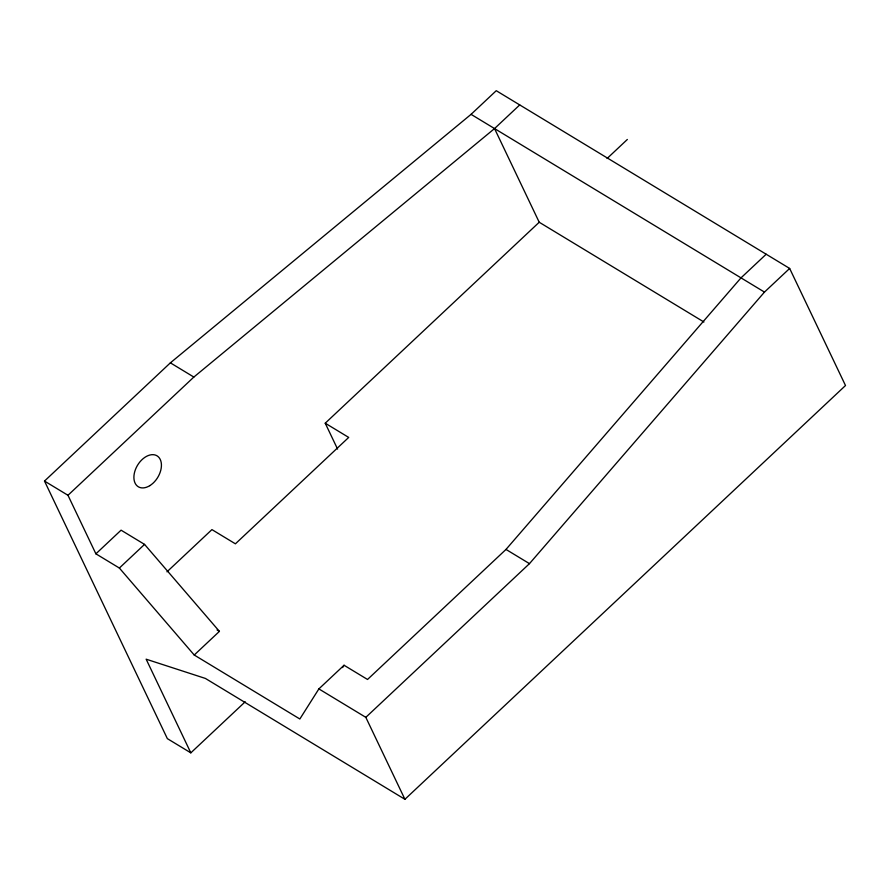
<?xml version="1.0" encoding="UTF-8"?>
<svg xmlns="http://www.w3.org/2000/svg" width="890" height="890" viewBox="0 0 890 890"><rect width="100%" height="100%" fill="white"/><g stroke="black" fill="none" stroke-linecap="round" stroke-linejoin="round"><path stroke-width="1.33" d="M766.179 254.229L741.003 277.869L505.998 549.43L367.526 679.471L344.052 665.253L318.876 688.904L299.852 718.998L194.231 655.018L119.371 568.043L95.898 553.825L67.974 495.285L44.5 481.067L170.379 362.842L471.066 114.354L496.253 90.702L789.653 268.446L845.5 385.526L404.917 799.298L205.401 678.436L146.149 659.19L190.827 752.851L245.206 701.787M342.594 667.578L344.052 665.253M404.917 799.298L365.823 717.34L529.472 563.648L764.477 292.087L789.653 268.446M67.974 495.285L193.853 377.06L494.54 128.572L519.727 104.92M95.898 553.825L121.073 530.173L144.547 544.391L219.407 631.377L194.231 655.018M119.371 568.043L144.547 544.391M166.975 571.825L211.931 529.606L235.405 543.823L348.702 437.424L325.228 423.206L539.218 222.244L494.54 128.572M607.08 158.509L627.339 139.474M471.066 114.354L764.477 292.087M539.218 222.244L703.923 322.002M505.998 549.43L529.472 563.648M170.379 362.842L193.853 377.06M318.876 688.904L365.823 717.34M217.06 629.953L219.407 631.377M190.827 752.851L167.353 738.633L44.5 481.067M325.228 423.206L337.577 449.083M149.798 485.662A18.089 11.793 -58.8 0 0 158.376 456.848A18.089 11.793 -58.8 0 0 134.813 471.377A18.089 11.793 -58.8 0 0 149.798 485.662"/></g></svg>
